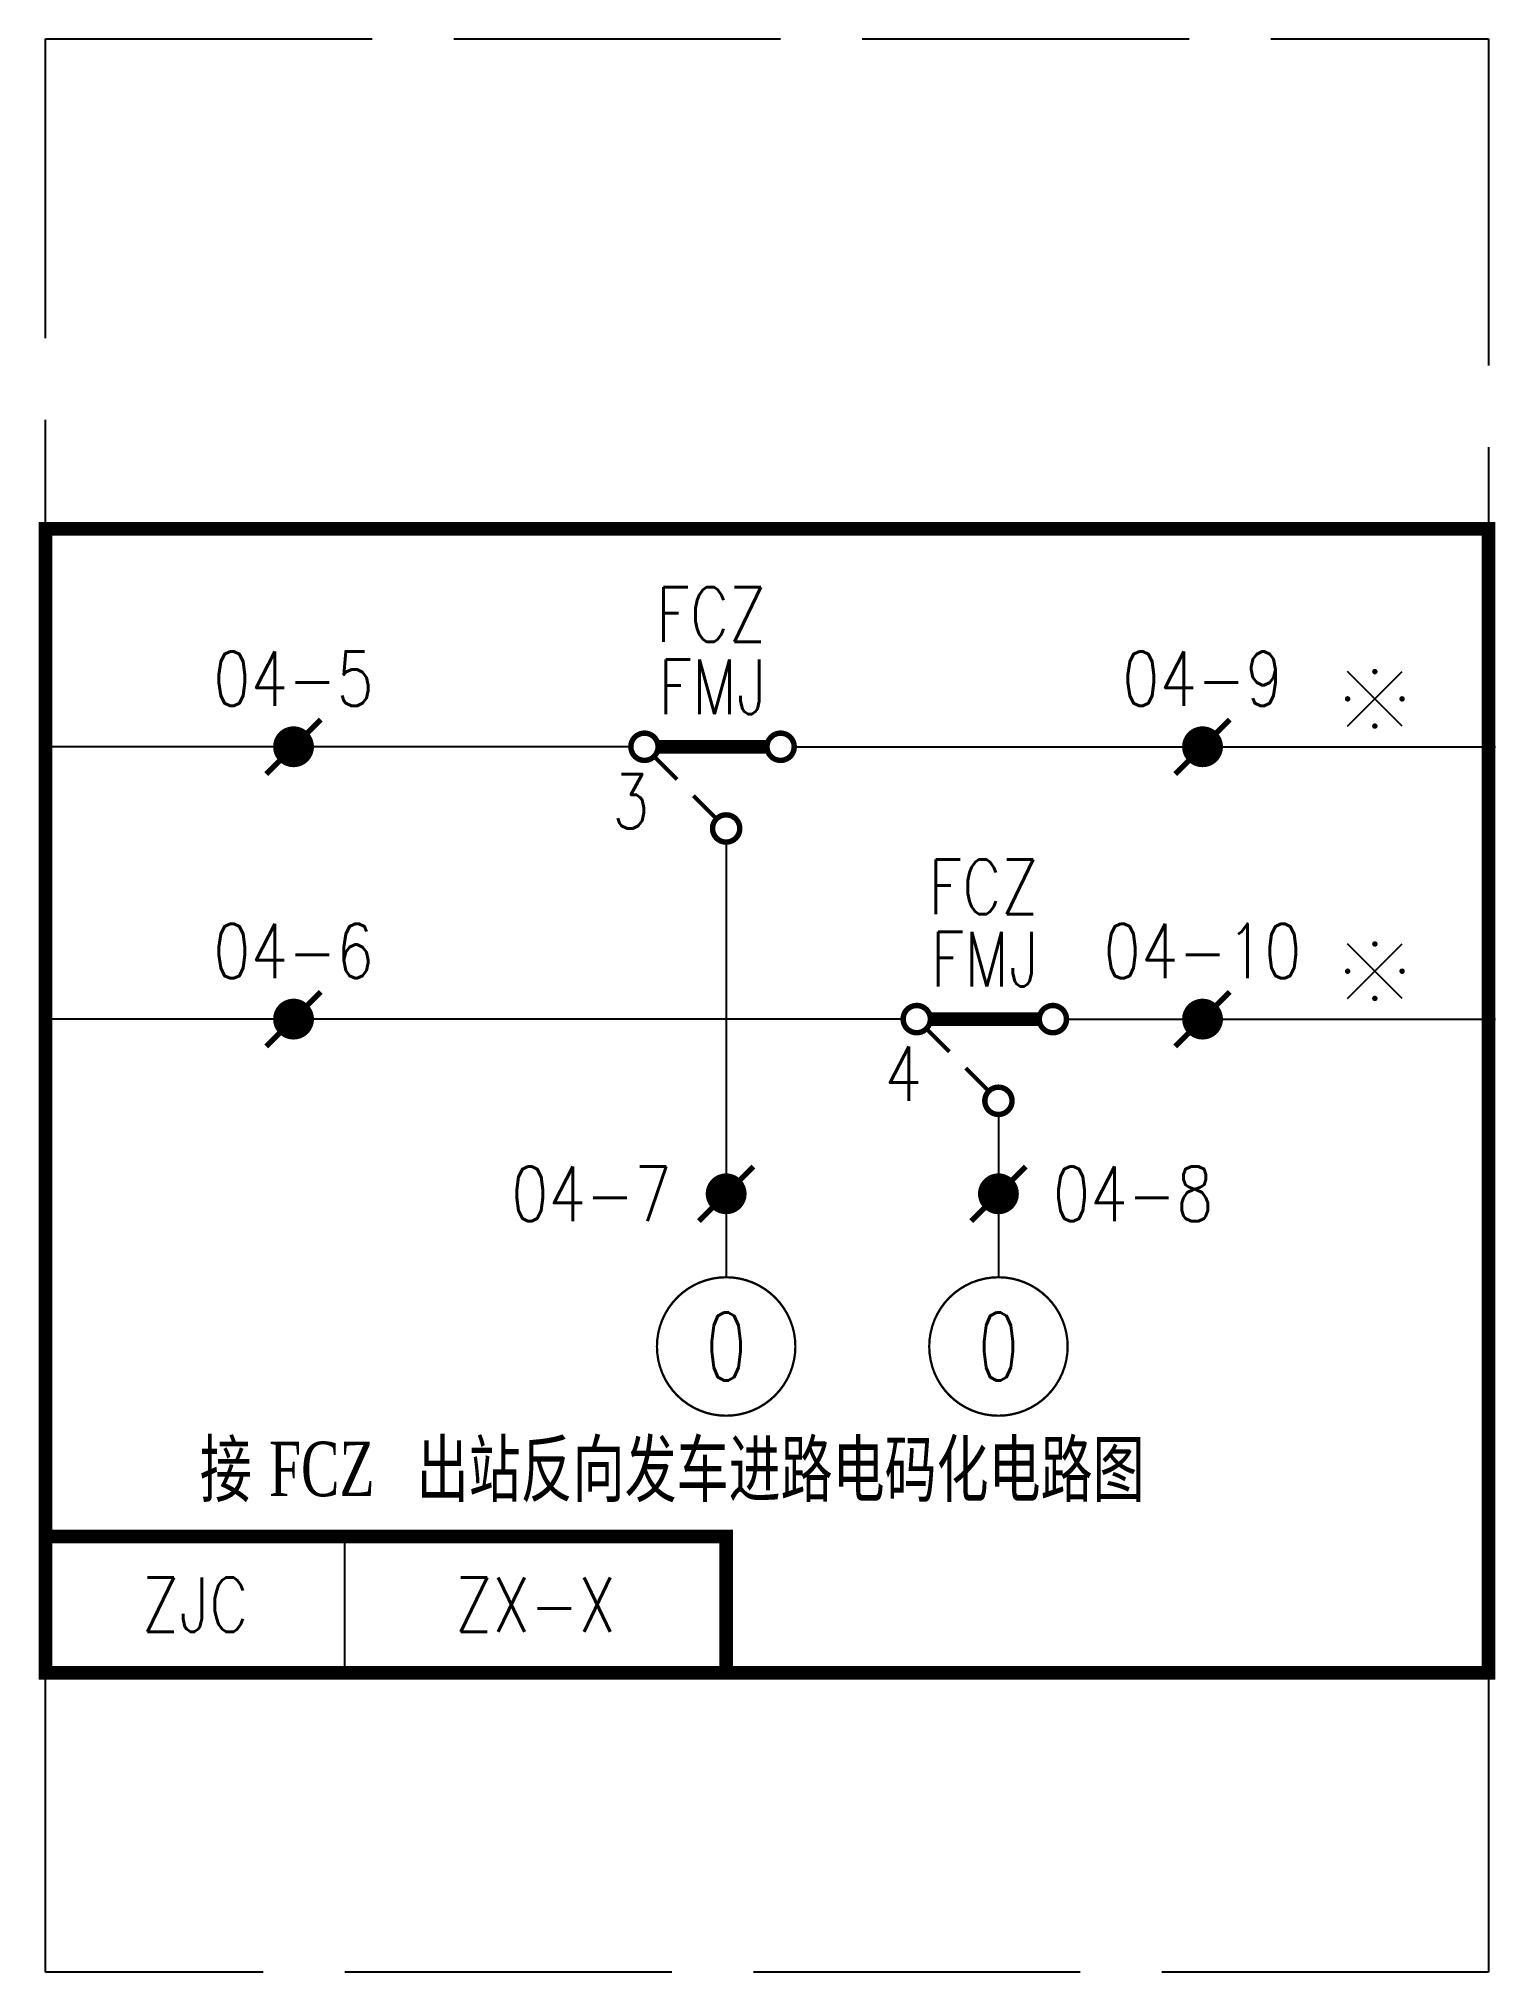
# Model space of a CAD drawing. Header units: millimetres. Extents: x -0.2 to 53.2, y -71 to 0.
import ezdxf
from ezdxf.enums import TextEntityAlignment as Align

# ---------------------------------------------------------------- set-up
doc = ezdxf.new("R2010")
doc.units = ezdxf.units.MM
doc.linetypes.add('ACAD_ISO02W100', pattern=[15, 12, -3])
doc.layers.add('hide', color=7, linetype='Continuous')
doc.styles.add('CHINESE', font='TIMES.TTF', dxfattribs={"width": 0.7})
doc.styles.get("Standard").update_dxf_attribs({"font": 'txt.shx', "bigfont": 'hztxt.shx'})

# ---------------------------------------------------------------- blocks, each defined once
blk = doc.blocks.new('conti_2')
for points in [[(-1, -1), (1, 1)], [(1, -1), (-1, 1)]]:
    blk.add_lwpolyline(points)
for points in [[(0.05, 1, 0.1, 0.1, 1), (-0.05, 1, 0.1, 0.1, 1)], [(-0.95, 0, 0.1, 0.1, 1), (-1.05, 0, 0.1, 0.1, 1)], [(1.05, 0, 0.1, 0.1, 1), (0.95, 0, 0.1, 0.1, 1)], [(0.05, -1, 0.1, 0.1, 1), (-0.05, -1, 0.1, 0.1, 1)]]:
    blk.add_lwpolyline(points, format="xyseb", close=True)
at = {"width": 0.7}
blk.add_attdef('1', (1.451, -0.908), '', height=2, dxfattribs=at)

msp = doc.modelspace()

# ---------------------------------------------------------------- linework, layer by layer
for p, q in [((21.5, -26), (0, -26)), ((27.5, -26), (53.25, -26)), ((25, -29.5), (25, -45.478)), ((31.5, -36), (0, -36)), ((37.5, -36), (53.25, -36)), ((35, -39.5), (35, -45.478))]:
    msp.add_line(p, q)
at = {"color": 7}
msp.add_line((11, -60), (11, -55), dxfattribs=at)
for points, const_width in [([(0, -58), (0, -18), (53, -18), (53, -60), (0, -60), (0, -56)], 0.5), ([(8.111, -27), (10.111, -25)], 0.2), ([(41.496, -27), (43.496, -25)], 0.2), ([(26.5, -26), (22.5, -26)], 0.5), ([(22.354, -26.354), (23.2, -27.2)], 0.15), ([(23.8, -27.8), (24.646, -28.646)], 0.15), ([(8.111, -37), (10.111, -35)], 0.2), ([(41.496, -37), (43.496, -35)], 0.2), ([(36.5, -36), (32.5, -36)], 0.5), ([(32.354, -36.354), (33.2, -37.2)], 0.15), ([(33.8, -37.8), (34.646, -38.646)], 0.15), ([(24, -43.414), (26, -41.414)], 0.2), ([(34, -43.414), (36, -41.414)], 0.2)]:
    msp.add_lwpolyline(points, dxfattribs=dict(const_width=const_width))
for points, const_width in [([(8.736, -26, 1), (9.486, -26, 1)], 0.75), ([(22.5, -26, -1), (21.5, -26, -1)], 0.2), ([(27.5, -26, -1), (26.5, -26, -1)], 0.2), ([(42.121, -26, 1), (42.871, -26, 1)], 0.75), ([(25.5, -29, -1), (24.5, -29, -1)], 0.2), ([(8.736, -36, 1), (9.486, -36, 1)], 0.75), ([(32.5, -36, -1), (31.5, -36, -1)], 0.2), ([(37.5, -36, -1), (36.5, -36, -1)], 0.2), ([(42.121, -36, 1), (42.871, -36, 1)], 0.75), ([(35.5, -39, -1), (34.5, -39, -1)], 0.2), ([(24.625, -42.414, 1), (25.375, -42.414, 1)], 0.75), ([(34.625, -42.414, 1), (35.375, -42.414, 1)], 0.75), ([(22.458, -48.02, 1), (27.542, -48.02, 1)], 0.0833), ([(32.458, -48.02, 1), (37.542, -48.02, 1)], 0.0833)]:
    msp.add_lwpolyline(points, format="xyb", close=True, dxfattribs=dict(const_width=const_width))
for points in [[(27, -27.3, 0, 0, 0), (27, -28.3, 0.8, 0, 0), (27, -30.5, 0, 0, 0)], [(37, -37.3, 0, 0, 0), (37, -38.3, 0.8, 0, 0), (37, -40.5, 0, 0, 0)]]:
    msp.add_lwpolyline(points, format="xyseb")
at = {"color": 7, "const_width": 0.5}
for points in [[(0, -55), (0, -60), (25, -60)], [(0, -55), (25, -55), (25, -60)]]:
    msp.add_lwpolyline(points, dxfattribs=at)
at = {"color": 7}
msp.add_lwpolyline([(0, -55), (0, -60), (25, -60)], dxfattribs=at)
at = {"layer": 'hide', "linetype": 'ACAD_ISO02W100'}
msp.add_lwpolyline([(0, 0), (53, 0), (53, -71), (0, -71)], close=True, dxfattribs=at)

# ---------------------------------------------------------------- block references
at = {"color": 3}
for p in [(48.825, -24.241), (48.825, -34.241)]:
    msp.add_blockref('conti_2', p, dxfattribs=at)

# ---------------------------------------------------------------- texts
at = {"color": 3, "width": 0.8}
for s, p in [('FCZ', (24.453, -22.145)), ('04-5', (9.111, -24.5)), ('04-9', (42.496, -24.5)), ('FCZ', (34.453, -32.145)), ('04-6', (9.111, -34.5)), ('04-10', (42.496, -34.5))]:
    msp.add_text(s, height=2, dxfattribs=at).set_placement(p, align=Align.CENTER)
at = {"width": 0.8}
for s, p in [('FMJ', (24.5, -23.8)), ('3', (21.5, -28)), ('FMJ', (34.5, -33.8)), ('4', (31.5, -38))]:
    msp.add_text(s, height=2, dxfattribs=at).set_placement(p, align=Align.MIDDLE)
msp.add_text('04-7', height=2, dxfattribs=at).set_placement((23, -42.414), align=Align.MIDDLE_RIGHT)
msp.add_text('04-8', height=2, dxfattribs=at).set_placement((37, -42.414), align=Align.MIDDLE_LEFT)
at = {"color": 3, "width": 0.7}
for p in [(25, -48.02), (35, -48.02)]:
    msp.add_text('0', height=2.5, dxfattribs=at).set_placement(p, align=Align.MIDDLE)
at = {"style": 'CHINESE', "width": 0.7}
for s, p in [('接', (6.624, -53.515)), ('出站反向发车进路电码化电路图', (27, -53.515))]:
    msp.add_text(s, height=2, dxfattribs=at).set_placement(p, align=Align.CENTER)
at = {"color": 3, "style": 'CHINESE', "width": 0.7}
msp.add_text('FCZ', height=2, dxfattribs=at).set_placement((10.149, -53.515), align=Align.CENTER)
at = {"color": 7, "width": 0.8}
msp.add_text('ZJC', height=2, dxfattribs=at).set_placement((5.5, -57.5), align=Align.MIDDLE)
at = {"color": 5, "width": 0.8}
msp.add_text('ZX-X', height=2, dxfattribs=at).set_placement((18, -57.5), align=Align.MIDDLE)

doc.saveas('drawing.dxf')
